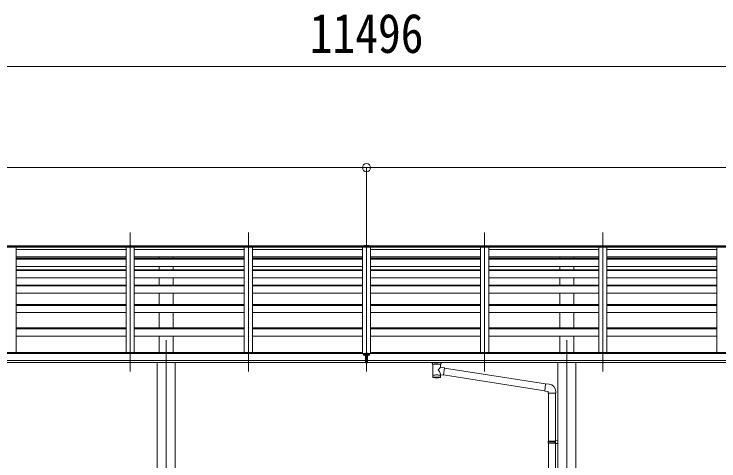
# Model space of a CAD drawing. Units: millimetres at full size; details may follow other scales. Extents: x -13976 to 14131, y -9754 to 9646.
# Drawn here: x 2651 to 6922, y -3229 to -521 of the extents above; entities that cross this region are included whole.
import ezdxf
from ezdxf.enums import TextEntityAlignment as Align

# ---------------------------------------------------------------- set-up
doc = ezdxf.new("R2010")
doc.units = ezdxf.units.MM
doc.header["$LTSCALE"] = 50
doc.header["$PDMODE"] = 32
doc.header["$PDSIZE"] = 50
for name, color, linetype, lineweight in [('0-1_本体', 4, 'Continuous', 9), ('0-2_部品', 7, 'Continuous', 9), ('0-3_ELV2', 7, 'Continuous', 9), ('0-8_PARTS2', 2, 'Continuous', 9), ('0-A_寸法', 6, 'Continuous', 9)]:
    doc.layers.add(name, color=color, linetype=linetype, lineweight=lineweight)
doc.styles.add('ＭＳ ゴシック', font='')
doc.styles.get('ＭＳ ゴシック').set_extended_font_data('MS Gothic')

msp = doc.modelspace()

# ---------------------------------------------------------------- linework, layer by layer
at = {"layer": '0-1_本体'}
for p, q in [((4774.48, -1931.62), (-929.51, -1931.62)), ((4774.48, -1932.53), (-929.51, -1932.53)), ((-926.01, -1924.42), (4770.98, -1924.42)), ((4770.98, -1926), (-926.01, -1926)), ((2663.48, -1932.53), (2663.48, -2572.32)), ((3329.48, -1947.73), (2663.48, -1947.73)), ((3329.48, -1932.53), (3329.48, -2572.32)), ((3379.48, -1932.53), (3379.48, -2572.32)), ((4045.48, -1947.73), (3379.48, -1947.73)), ((4045.48, -1932.53), (4045.48, -2572.32)), ((4095.48, -1932.53), (4095.48, -2572.32)), ((4761.48, -1947.73), (4095.48, -1947.73)), ((4761.47, -1932.53), (4761.47, -2578.73)), ((4798.45, -1931.62), (10502.44, -1931.62)), ((4798.45, -1932.53), (10502.44, -1932.53)), ((10498.94, -1924.42), (4801.95, -1924.42)), ((4801.95, -1926), (10498.94, -1926)), ((4811.45, -1947.73), (5477.45, -1947.73)), ((4811.47, -1932.53), (4811.47, -2578.73)), ((5477.45, -1932.53), (5477.45, -2572.32)), ((5527.45, -1932.53), (5527.45, -2572.32)), ((5527.45, -1947.73), (6193.45, -1947.73)), ((6193.45, -1932.53), (6193.45, -2572.32)), ((6243.45, -1932.53), (6243.45, -2572.32)), ((6243.45, -1947.73), (6909.45, -1947.73)), ((6909.45, -1932.53), (6909.45, -2572.32)), ((3329.48, -1991.26), (2663.48, -1991.26)), ((3329.48, -1992.33), (2663.48, -1992.33)), ((3329.48, -1993.64), (2663.48, -1993.64)), ((2663.48, -2002.47), (3329.48, -2002.47)), ((3329.48, -2005.05), (2663.48, -2005.05)), ((4045.48, -1991.26), (3379.48, -1991.26)), ((4045.48, -1992.33), (3379.48, -1992.33)), ((4045.48, -1993.64), (3379.48, -1993.64)), ((3379.48, -2002.47), (4045.48, -2002.47)), ((4045.48, -2005.05), (3379.48, -2005.05)), ((3529.98, -2002.47), (3529.98, -1993.64)), ((3614.98, -2002.47), (3614.98, -1993.64)), ((4761.48, -1991.26), (4095.48, -1991.26)), ((4761.48, -1992.33), (4095.48, -1992.33)), ((4761.48, -1993.64), (4095.48, -1993.64)), ((4095.48, -2002.47), (4761.48, -2002.47)), ((4761.48, -2005.05), (4095.48, -2005.05)), ((4811.45, -1991.26), (5477.45, -1991.26)), ((4811.45, -1992.33), (5477.45, -1992.33)), ((4811.45, -1993.64), (5477.45, -1993.64)), ((5477.45, -2002.47), (4811.45, -2002.47)), ((4811.45, -2005.05), (5477.45, -2005.05)), ((5527.45, -1991.26), (6193.45, -1991.26)), ((5527.45, -1992.33), (6193.45, -1992.33)), ((5527.45, -1993.64), (6193.45, -1993.64)), ((6193.45, -2002.47), (5527.45, -2002.47)), ((5527.45, -2005.05), (6193.45, -2005.05)), ((5957.95, -2002.47), (5957.95, -1993.64)), ((6042.95, -2002.47), (6042.95, -1993.64)), ((6243.45, -1991.26), (6909.45, -1991.26)), ((6243.45, -1992.33), (6909.45, -1992.33)), ((6243.45, -1993.64), (6909.45, -1993.64)), ((6909.45, -2002.47), (6243.45, -2002.47)), ((6243.45, -2005.05), (6909.45, -2005.05)), ((3329.48, -2049.79), (2663.48, -2049.79)), ((4045.48, -2049.79), (3379.48, -2049.79)), ((3529.98, -2070.38), (3529.98, -2049.79)), ((3614.98, -2070.38), (3614.98, -2049.79)), ((4761.48, -2049.79), (4095.48, -2049.79)), ((4811.45, -2049.79), (5477.45, -2049.79)), ((5527.45, -2049.79), (6193.45, -2049.79)), ((5957.95, -2070.38), (5957.95, -2049.79)), ((6042.95, -2070.38), (6042.95, -2049.79)), ((6243.45, -2049.79), (6909.45, -2049.79)), ((2663.48, -2070.38), (3329.48, -2070.38)), ((2663.48, -2073.95), (3329.48, -2073.95)), ((3379.48, -2070.38), (4045.48, -2070.38)), ((3379.48, -2073.95), (4045.48, -2073.95)), ((4095.48, -2070.38), (4761.48, -2070.38)), ((4095.48, -2073.95), (4761.48, -2073.95)), ((5477.45, -2070.38), (4811.45, -2070.38)), ((5477.45, -2073.95), (4811.45, -2073.95)), ((6193.45, -2070.38), (5527.45, -2070.38)), ((6193.45, -2073.95), (5527.45, -2073.95)), ((6909.45, -2070.38), (6243.45, -2070.38)), ((6909.45, -2073.95), (6243.45, -2073.95)), ((2663.48, -2118.49), (3329.48, -2118.49)), ((3379.48, -2118.49), (4045.48, -2118.49)), ((3529.98, -2162.94), (3529.98, -2118.49)), ((3614.98, -2162.94), (3614.98, -2118.49)), ((4095.48, -2118.49), (4761.48, -2118.49)), ((5477.45, -2118.49), (4811.45, -2118.49)), ((6193.45, -2118.49), (5527.45, -2118.49)), ((5957.95, -2162.94), (5957.95, -2118.49)), ((6042.95, -2162.94), (6042.95, -2118.49)), ((6909.45, -2118.49), (6243.45, -2118.49)), ((2663.48, -2162.94), (3329.48, -2162.94)), ((3329.48, -2167.6), (2663.48, -2167.6)), ((3379.48, -2162.94), (4045.48, -2162.94)), ((4045.48, -2167.6), (3379.48, -2167.6)), ((4095.48, -2162.94), (4761.48, -2162.94)), ((4761.48, -2167.6), (4095.48, -2167.6)), ((5477.45, -2162.94), (4811.45, -2162.94)), ((4811.45, -2167.6), (5477.45, -2167.6)), ((6193.45, -2162.94), (5527.45, -2162.94)), ((5527.45, -2167.6), (6193.45, -2167.6)), ((6909.45, -2162.94), (6243.45, -2162.94)), ((6243.45, -2167.6), (6909.45, -2167.6)), ((2663.48, -2211.87), (3329.48, -2211.87)), ((3379.48, -2211.87), (4045.48, -2211.87)), ((3529.98, -2280.14), (3529.98, -2211.87)), ((3614.98, -2280.14), (3614.98, -2211.87)), ((4095.48, -2211.87), (4761.48, -2211.87)), ((5477.45, -2211.87), (4811.45, -2211.87)), ((6193.45, -2211.87), (5527.45, -2211.87)), ((5957.95, -2280.14), (5957.95, -2211.87)), ((6042.95, -2280.14), (6042.95, -2211.87)), ((6909.45, -2211.87), (6243.45, -2211.87)), ((2663.48, -2280.14), (3329.48, -2280.14)), ((2663.48, -2285.87), (3329.48, -2285.87)), ((3379.48, -2280.14), (4045.48, -2280.14)), ((3379.48, -2285.87), (4045.48, -2285.87)), ((4095.48, -2280.14), (4761.48, -2280.14)), ((4095.48, -2285.87), (4761.48, -2285.87)), ((5477.45, -2280.14), (4811.45, -2280.14)), ((5477.45, -2285.87), (4811.45, -2285.87)), ((6193.45, -2280.14), (5527.45, -2280.14)), ((6193.45, -2285.87), (5527.45, -2285.87)), ((6909.45, -2280.14), (6243.45, -2280.14)), ((6909.45, -2285.87), (6243.45, -2285.87)), ((2663.48, -2329.81), (3329.48, -2329.81)), ((3379.48, -2329.81), (4045.48, -2329.81)), ((3529.98, -2421.54), (3529.98, -2329.81)), ((3614.98, -2421.54), (3614.98, -2329.81)), ((4095.48, -2329.81), (4761.48, -2329.81)), ((5477.45, -2329.81), (4811.45, -2329.81)), ((6193.45, -2329.81), (5527.45, -2329.81)), ((5957.95, -2421.54), (5957.95, -2329.81)), ((6042.95, -2421.54), (6042.95, -2329.81)), ((6909.45, -2329.81), (6243.45, -2329.81)), ((2663.48, -2421.54), (3329.48, -2421.54)), ((2663.48, -2428.34), (3329.48, -2428.34)), ((3379.48, -2421.54), (4045.48, -2421.54)), ((3379.48, -2428.34), (4045.48, -2428.34)), ((4095.48, -2421.54), (4761.48, -2421.54)), ((4095.48, -2428.34), (4761.48, -2428.34)), ((5477.45, -2421.54), (4811.45, -2421.54)), ((5477.45, -2428.34), (4811.45, -2428.34)), ((6193.45, -2421.54), (5527.45, -2421.54)), ((6193.45, -2428.34), (5527.45, -2428.34)), ((6909.45, -2421.54), (6243.45, -2421.54)), ((6909.45, -2428.34), (6243.45, -2428.34)), ((2663.48, -2471.89), (3329.48, -2471.89)), ((3379.48, -2471.89), (4045.48, -2471.89)), ((3529.98, -2572.32), (3529.98, -2471.89)), ((3614.98, -2572.32), (3614.98, -2471.89)), ((4095.48, -2471.89), (4761.48, -2471.89)), ((5477.45, -2471.89), (4811.45, -2471.89)), ((6193.45, -2471.89), (5527.45, -2471.89)), ((5957.95, -2572.32), (5957.95, -2471.89)), ((6042.95, -2572.32), (6042.95, -2471.89)), ((6909.45, -2471.89), (6243.45, -2471.89)), ((4779.98, -2578.73), (-935.02, -2578.73)), ((4756.48, -2572.32), (-911.52, -2572.32)), ((4756.47, -2578.73), (4756.47, -2572.32)), ((4756.47, -2578.73), (4756.47, -2572.4)), ((4792.95, -2578.73), (10507.95, -2578.73)), ((4816.45, -2572.32), (10484.45, -2572.32)), ((4816.47, -2578.73), (4816.47, -2572.32)), ((4816.47, -2578.73), (4816.47, -2572.4)), ((-935.02, -2620.33), (4779.98, -2620.33)), ((4779.98, -2632.17), (-935.02, -2632.1)), ((3517.48, -2632.16), (3517.48, -5785.23)), ((3627.48, -2632.16), (3627.48, -5785.23)), ((10507.95, -2620.33), (4792.95, -2620.33)), ((4792.95, -2632.17), (10507.95, -2632.1)), ((5945.45, -2632.16), (5945.45, -5785.23)), ((6055.45, -2632.16), (6055.45, -5785.23))]:
    msp.add_line(p, q, dxfattribs=at)
at = {"layer": '0-2_部品'}
for p, q in [((5184.95, -2638.22), (5184.95, -2632.1)), ((5189.05, -2642.72), (5189.03, -2723.01)), ((5234.85, -2660.29), (5234.85, -2642.71)), ((5238.95, -2638.22), (5238.95, -2632.1)), ((5260.07, -2664.2), (5234.85, -2660.29)), ((5260.07, -2664.2), (5253.05, -2709.46)), ((5871.51, -2761.12), (5259.76, -2666.21)), ((5234.87, -2723.01), (5234.85, -2706.38)), ((5234.85, -2706.64), (5253.05, -2709.46)), ((5867.84, -2803.05), (5253.32, -2707.72)), ((5892.37, -2762.68), (5871.53, -2760.86)), ((5887.45, -2818.43), (5933.45, -2818.43)), ((5889.45, -2818.43), (5889.45, -3108.71)), ((5931.45, -2818.43), (5931.45, -3106.15)), ((5933.45, -2818.43), (5933.45, -2807.51)), ((5887.45, -3110.71), (5888.45, -3108.71)), ((5887.45, -3110.71), (5931.45, -3110.71)), ((5887.45, -3110.71), (5887.45, -3118.71)), ((5888.45, -3108.71), (5931.45, -3108.71)), ((5926.97, -3110.71), (5926.54, -3108.71)), ((5929.45, -3106.21), (5945.45, -3105.74)), ((5929.45, -3108.21), (5929.45, -3106.21)), ((5929.45, -3108.21), (5931.45, -3108.21)), ((5945.45, -3105.74), (5945.45, -3123.68)), ((5887.45, -3118.71), (5931.45, -3118.71)), ((5887.45, -3118.71), (5888.45, -3120.71)), ((5888.45, -3120.71), (5931.45, -3120.71)), ((5889.45, -3120.71), (5889.45, -4114.89)), ((5929.45, -3123.21), (5929.45, -3121.21)), ((5929.45, -3123.21), (5945.45, -3123.68)), ((5931.45, -3123.27), (5931.45, -4112.34))]:
    msp.add_line(p, q, dxfattribs=at)
for points in [[(5184.99, -2638.28), (5184.96, -2637.92), (5185.21, -2636.96), (5185.73, -2636.08), (5186.53, -2635.24), (5187.65, -2634.44), (5189.05, -2633.72)], [(5184.99, -2638.16), (5184.96, -2638.52), (5185.21, -2639.48), (5185.73, -2640.36), (5186.53, -2641.2), (5187.65, -2642), (5189.05, -2642.72)], [(5234.85, -2633.73), (5235.08, -2633.82), (5236.44, -2634.56), (5237.55, -2635.41), (5238.31, -2636.27), (5238.77, -2637.17), (5238.94, -2638.06)], [(5234.85, -2642.71), (5235.08, -2642.61), (5236.44, -2641.88), (5237.55, -2641.03), (5238.31, -2640.17), (5238.77, -2639.27), (5238.94, -2638.38)], [(5871.53, -2760.86), (5867.52, -2806.68), (5887.45, -2808.43), (5887.45, -2818.43)], [(5926.97, -3110.71), (5926.97, -3118.71), (5926.54, -3120.71)], [(5929.45, -3121.21), (5931.45, -3121.21), (5931.45, -3108.21)]]:
    msp.add_lwpolyline(points, dxfattribs=at)
for centre, radius, start, end in [((5202.02, -2683.44), 51.38, 92.46126, 104.61963), ((5221.9, -2683.44), 51.38, 75.38037, 87.53874), ((5888.45, -2807.51), 45, 0, 85)]:
    msp.add_arc(centre, radius, start, end, dxfattribs=at)
for centre, major_axis, ratio, start_param, end_param in [((5211.95, -2643.91), (-22.91, -0.42), 0.072511, 4.711586, 6.2823824), ((5211.97, -2642.28), (-22.91, -0.42), 0.072511, 4.711586, 6.2823824), ((5211.92, -2642.29), (22.92, -0.42), 0.07247, 0.0008089, 1.5716053), ((5211.92, -2643.91), (22.92, -0.42), 0.07247, 0.0008089, 1.5716053), ((5222.95, -2638.22), (16, 0), 0.361356, 0, 0.0194874), ((5222.95, -2638.22), (16, 0), 0.361356, 6.2636979, 6.2831853), ((5211.95, -2679.84), (-22.81, 26.62), 0.234429, 3.1563334, 4.5976381), ((5214.5, -2682.49), (20.32, 22.25), 0.045535, 4.9756507, 6.2441899), ((5211.95, -2723.01), (22.92, 0), 0.101955, 6.2829723, 9.4248207), ((5211.95, -2723.01), (22.92, 0), 0.101955, 3.1415499, 6.2833984), ((5211.95, -2710.57), (22.91, 0), 0.122865, 6.2831853, 9.424778)]:
    msp.add_ellipse(centre, major_axis=major_axis, ratio=ratio, start_param=start_param, end_param=end_param, dxfattribs=at)
at = {"layer": '0-3_ELV2'}
for p, q in [((4786.47, -1922.42), (4769.97, -1923.43)), ((4786.47, -1923.19), (4769.97, -1924.2)), ((4769.97, -1923.43), (4769.97, -1932.66)), ((4786.47, -1923.92), (4769.97, -1924.92)), ((4786.47, -1924.31), (4769.97, -1925.18)), ((4777.2, -1933.01), (4786.47, -1933.13)), ((4802.97, -1923.43), (4786.47, -1922.42)), ((4802.97, -1924.2), (4786.47, -1923.19)), ((4802.97, -1924.92), (4786.47, -1923.92)), ((4786.47, -1932.19), (4786.47, -1924.31)), ((4802.97, -1925.18), (4786.47, -1924.31)), ((4795.73, -1933.01), (4786.47, -1933.13)), ((4802.97, -1923.43), (4802.97, -1932.66)), ((4771.99, -2583.99), (4771.99, -2585.64)), ((4771.99, -2584.89), (4772.99, -2584.89)), ((4772.99, -2585.64), (4772.99, -2583.99)), ((4773.99, -2584.74), (4774.99, -2584.74)), ((4779.97, -2576.31), (4779.96, -2635.17)), ((4798.94, -2584.74), (4797.94, -2584.74)), ((4799.94, -2583.99), (4799.94, -2585.64)), ((4799.94, -2584.89), (4800.94, -2584.89)), ((4800.94, -2585.64), (4800.94, -2583.99)), ((4779.97, -2622.01), (4792.97, -2622.01))]:
    msp.add_line(p, q, dxfattribs=at)
for points in [[(4769.97, -1931.99), (4786.47, -1932.19), (4802.97, -1931.99)], [(4786.47, -1924.31), (4786.47, -1923.92), (4786.47, -1923.19), (4786.47, -1922.42)], [(4770.99, -2583.84), (4769.99, -2583.84), (4769.99, -2584.74), (4770.99, -2584.74)], [(4772.99, -2582.94), (4772.99, -2582.04), (4771.99, -2582.04), (4771.99, -2582.94)], [(4771.99, -2585.64), (4771.99, -2586.54), (4772.99, -2586.54), (4772.99, -2585.64)], [(4774.99, -2584.74), (4774.99, -2583.84), (4773.99, -2583.84)], [(4779.97, -2576.31), (4792.97, -2576.31), (4792.97, -2635.17), (4779.96, -2635.17)], [(4797.94, -2584.74), (4797.94, -2583.84), (4798.94, -2583.84)], [(4799.94, -2582.94), (4799.94, -2582.04), (4800.94, -2582.04), (4800.94, -2582.94)], [(4800.94, -2585.64), (4800.94, -2586.54), (4799.94, -2586.54), (4799.94, -2585.64)], [(4801.94, -2583.84), (4802.94, -2583.84), (4802.94, -2584.74), (4801.94, -2584.74)]]:
    msp.add_lwpolyline(points, dxfattribs=at)
for centre, major_axis, ratio, start_param, end_param in [((4770.13, -1932.42), (8.19, -0.54), 0.030654, 4.6941949, 5.7567039), ((4802.8, -1932.42), (8.19, 0.54), 0.030654, 3.6680741, 4.730583), ((4772.49, -2584.29), (5.9, 0), 0.9, 6.2831853, 9.424778), ((4770.99, -2582.94), (-1, 0), 0.9, 1.5707963, 3.1415927), ((4770.99, -2585.64), (1, 0), 0.9, 6.2831853, 7.8539816), ((4770.99, -2583.99), (1, 0), 0.9, 6.2831853, 6.9023328), ((4773.99, -2582.94), (1, 0), 0.9, 3.1415927, 4.712389), ((4773.99, -2583.99), (-1, 0), 0.9, 5.6640378, 6.2831853), ((4773.99, -2585.64), (-1, 0), 0.9, 4.712389, 6.2831853), ((4800.44, -2584.29), (-5.9, 0), 0.9, 3.1415927, 6.2831853), ((4798.94, -2582.94), (-1, 0), 0.9, 1.5707963, 3.1415927), ((4798.94, -2585.64), (1, 0), 0.9, 6.2831853, 7.8539816), ((4798.94, -2583.99), (1, 0), 0.9, 6.2831853, 6.9023328), ((4801.94, -2582.94), (1, 0), 0.9, 3.1415927, 4.712389), ((4801.94, -2583.99), (-1, 0), 0.9, 5.6640378, 6.2831853), ((4801.94, -2585.64), (-1, 0), 0.9, 4.712389, 6.2831853)]:
    msp.add_ellipse(centre, major_axis=major_axis, ratio=ratio, start_param=start_param, end_param=end_param, dxfattribs=at)
for centre, major_axis in [((4772.49, -2583.99), (5.9, 0)), ((4800.44, -2583.99), (-5.9, 0))]:
    msp.add_ellipse(centre, major_axis=major_axis, ratio=0.9, dxfattribs=at)
at = {"layer": '0-8_PARTS2'}
for p, q in [((3354.49, -1844.45), (3354.48, -2686)), ((4070.49, -1844.45), (4070.48, -2686)), ((5502.44, -1844.45), (5502.45, -2686)), ((6218.44, -1844.45), (6218.45, -2686)), ((4786.47, -2686), (4786.47, -1881.75)), ((4786.47, -2686), (4786.47, -1881.75)), ((3572.48, -2497.2), (3572.48, -6008.76)), ((6000.45, -2497.2), (6000.45, -6008.76))]:
    msp.add_line(p, q, dxfattribs=at)
at = {"layer": '0-A_寸法'}
for p, q in [((-961.55, -837.45), (10534.44, -837.45)), ((-941.51, -1451.34), (4786.47, -1451.34)), ((4786.47, -1451.34), (4786.47, -1906.91)), ((4786.47, -1451.34), (4786.47, -1906.91)), ((10514.44, -1451.34), (4786.47, -1451.34))]:
    msp.add_line(p, q, dxfattribs=at)
msp.add_point((4786.47, -1451.34), dxfattribs=at)
msp.add_point((4786.47, -1451.34), dxfattribs=at)

# ---------------------------------------------------------------- texts
at = {"layer": '0-A_寸法', "color": 7, "style": 'ＭＳ ゴシック', "width": 0.85}
msp.add_text('11496', height=238.3, dxfattribs=at).set_placement((4442.69, -827.45), align=Align.BOTTOM_LEFT)

doc.saveas('drawing.dxf')
